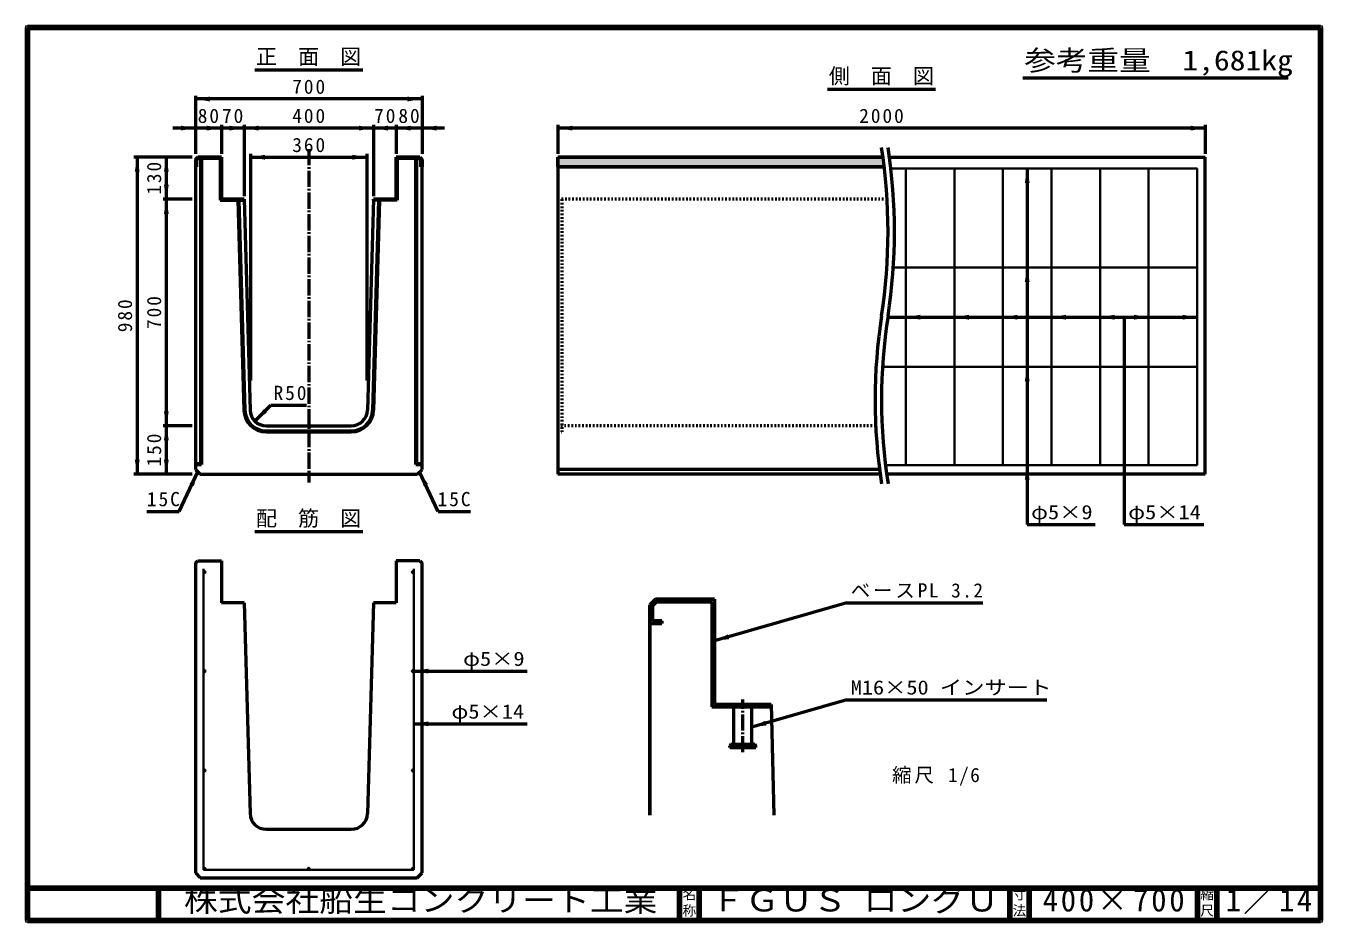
# Model space of a CAD drawing. Units: millimetres, scale not verified, with parts at other scales. Extents: x 100 to 4105, y 100 to 2870.
import ezdxf
from ezdxf.enums import TextEntityAlignment as Align

# ---------------------------------------------------------------- set-up
doc = ezdxf.new("R2010")
doc.units = ezdxf.units.MM
doc.header["$LTSCALE"] = 5
doc.linetypes.add('USER1', pattern=[13.4, 10, -1.2, 1, -1.2])
doc.linetypes.add('USER2', pattern=[2.2, 1, -1.2])
doc.layers.add('V-nasSTD', color=7, linetype='Continuous', lineweight=50)
doc.styles.add('ＭＳ ゴシック', font='')
doc.styles.get('ＭＳ ゴシック').set_extended_font_data('MS Gothic')

msp = doc.modelspace()

# ---------------------------------------------------------------- hatches: boundary and pattern name
at = {"layer": 'V-nasSTD'}
for points in [[(668.846, 2651.605), (623.846, 2644.105), (668.846, 2636.605)], [(1278.846, 2636.605), (1323.846, 2644.105), (1278.846, 2651.605)], [(578.846, 2546.605), (623.846, 2554.105), (578.846, 2561.605)], [(658.846, 2546.605), (703.846, 2554.105), (658.846, 2561.605)], [(728.846, 2546.605), (773.846, 2554.105), (728.846, 2561.605)], [(818.846, 2561.605), (773.846, 2554.105), (818.846, 2546.605)], [(1128.846, 2546.605), (1173.846, 2554.105), (1128.846, 2561.605)], [(1218.846, 2561.605), (1173.846, 2554.105), (1218.846, 2546.605)], [(1288.846, 2561.605), (1243.846, 2554.105), (1288.846, 2546.605)], [(1368.846, 2561.605), (1323.846, 2554.105), (1368.846, 2546.605)], [(1788.846, 2561.605), (1743.846, 2554.105), (1788.846, 2546.605)], [(3698.846, 2546.605), (3743.846, 2554.105), (3698.846, 2561.605)], [(436.346, 2419.105), (443.846, 2464.105), (451.346, 2419.105)], [(526.346, 2419.105), (533.846, 2464.105), (541.346, 2419.105)], [(700.646, 2330.905), (773.937, 2330.905), (773.846, 2334.105), (703.846, 2334.105), (703.846, 2464.105), (630.846, 2464.105), (623.846, 2457.105), (623.846, 2434.105), (627.046, 2434.105), (627.046, 2455.779), (632.171, 2460.905), (700.646, 2460.905)], [(838.845, 2471.605), (793.845, 2464.105), (838.845, 2456.605)], [(1108.845, 2456.605), (1153.845, 2464.105), (1108.845, 2471.605)], [(1323.846, 2457.105), (1323.846, 2434.105), (1320.646, 2434.105), (1320.646, 2455.779), (1315.52, 2460.905), (1247.046, 2460.905), (1247.046, 2330.905), (1173.754, 2330.905), (1173.846, 2334.105), (1243.846, 2334.105), (1243.846, 2464.105), (1316.846, 2464.105)], [(1743.846, 2464.105), (1743.846, 2434.105), (2752.04, 2434.105, 0.00445), (2748.215, 2464.105)], [(3186.346, 2384.105), (3193.846, 2429.105), (3201.346, 2384.105)], [(541.346, 2379.105), (533.846, 2334.105), (526.346, 2379.105)], [(526.346, 2289.105), (533.846, 2334.105), (541.346, 2289.105)], [(3186.346, 2078.105), (3193.846, 2123.105), (3201.346, 2078.105)], [(2863.846, 1962.105), (2818.846, 1969.605), (2863.846, 1977.105)], [(3013.846, 1962.105), (2968.846, 1969.605), (3013.846, 1977.105)], [(3163.846, 1962.105), (3118.846, 1969.605), (3163.846, 1977.105)], [(3313.846, 1962.105), (3268.846, 1969.605), (3313.846, 1977.105)], [(3463.846, 1962.105), (3418.846, 1969.605), (3463.846, 1977.105)], [(3523.846, 1977.105), (3568.846, 1969.605), (3523.846, 1962.105)], [(3673.846, 1977.105), (3718.846, 1969.605), (3673.846, 1962.105)], [(3186.346, 1771.105), (3193.846, 1816.105), (3201.346, 1771.105)], [(834.107, 1685.371), (807.591, 1648.248), (844.714, 1674.765)], [(541.346, 1679.105), (533.846, 1634.105), (526.346, 1679.105)], [(526.346, 1589.105), (533.846, 1634.105), (541.346, 1589.105)], [(451.346, 1529.105), (443.846, 1484.105), (436.346, 1529.105)], [(541.346, 1529.105), (533.846, 1484.105), (526.346, 1529.105)], [(631.346, 1491.605), (605.384, 1454.092), (618.954, 1447.699)], [(1316.346, 1491.605), (1342.308, 1454.092), (1328.738, 1447.699)], [(3186.346, 1467.105), (3193.846, 1512.105), (3201.346, 1467.105)], [(648.846, 1181.869, 1), (654.846, 1181.869, 1)], [(1298.846, 1181.869, 1), (1292.846, 1181.869, 1)], [(2027.728, 1023.034), (2065.228, 1023.034), (2065.228, 1031.034), (2035.728, 1031.034), (2035.728, 1077.221), (2048.542, 1090.034), (2219.728, 1090.034), (2219.728, 765.034), (2402.928, 765.034), (2402.728, 773.034), (2227.728, 773.034), (2227.728, 1098.034), (2045.228, 1098.034), (2027.728, 1080.534), (2027.728, 430.534)], [(2273.044, 974.621), (2227.728, 969.351), (2268.885, 989.033)], [(1343.846, 883.369), (1298.846, 875.869), (1343.846, 868.369)], [(648.846, 875.869, 1), (654.846, 875.869, 1)], [(1298.846, 875.869, 1), (1292.846, 875.869, 1)], [(2388.044, 707.804), (2342.728, 702.534), (2383.885, 722.216)], [(1343.846, 720.295), (1298.846, 712.795), (1343.846, 705.295)], [(648.846, 568.869, 1), (654.846, 568.869, 1)], [(1298.846, 568.869, 1), (1292.846, 568.869, 1)], [(651.846, 261.869, 0.66818), (653.967, 266.99, 0.66818), (648.846, 264.869, 0.41421)], [(973.846, 261.869, 1), (973.846, 267.869, 1)], [(1295.846, 261.869, 0.41421), (1298.846, 264.869, 0.66818), (1293.724, 266.99, 0.66818)]]:
    msp.add_hatch(color=256, dxfattribs=at).paths.add_polyline_path(points)

# ---------------------------------------------------------------- linework, layer by layer
at = {"layer": 'V-nasSTD', "lineweight": 100}
for p, q in [((105, 2865), (105, 105)), ((4100, 2865), (105, 2865)), ((4100, 105), (4100, 2865)), ((105, 205), (4100, 205)), ((510, 205), (510, 105)), ((2120, 205), (2120, 105)), ((2180, 205), (2180, 105)), ((3140, 205), (3140, 105)), ((3200, 205), (3200, 105)), ((3720, 205), (3720, 105)), ((3780, 205), (3780, 105)), ((105, 105), (4100, 105))]:
    msp.add_line(p, q, dxfattribs=at)
at = {"layer": 'V-nasSTD'}
for p, q in [((806.846, 2734.105), (1140.846, 2734.105)), ((3180.536, 2709.753), (4000.536, 2709.753)), ((623.846, 2654.105), (623.846, 2474.105)), ((1323.846, 2644.105), (623.846, 2644.105)), ((1323.846, 2654.105), (1323.846, 2474.105)), ((2576.846, 2674.105), (2910.846, 2674.105)), ((703.846, 2564.105), (703.846, 2474.105)), ((773.846, 2564.105), (773.846, 2344.105)), ((1173.846, 2564.105), (1173.846, 2344.105)), ((1243.846, 2564.105), (1243.846, 2474.105)), ((1743.846, 2564.105), (1743.846, 2474.105)), ((3743.846, 2564.105), (3743.846, 2474.105)), ((623.846, 2554.105), (553.846, 2554.105)), ((703.846, 2554.105), (623.846, 2554.105)), ((773.846, 2554.105), (703.846, 2554.105)), ((1173.846, 2554.105), (773.846, 2554.105)), ((1243.846, 2554.105), (1173.846, 2554.105)), ((1323.846, 2554.105), (1243.846, 2554.105)), ((1393.846, 2554.105), (1323.846, 2554.105)), ((3743.846, 2554.105), (1743.846, 2554.105)), ((613.846, 2464.105), (433.846, 2464.105)), ((443.846, 2464.105), (443.846, 1484.105)), ((533.846, 2464.105), (533.846, 2334.105)), ((623.846, 2457.105), (630.846, 2464.105)), ((630.846, 2464.105), (623.846, 2457.105)), ((623.846, 2457.105), (623.846, 1499.105)), ((623.846, 2457.105), (623.846, 2434.105)), ((632.171, 2460.905), (627.046, 2455.779)), ((627.046, 2455.779), (632.171, 2460.905)), ((627.046, 2455.779), (627.046, 2434.105)), ((627.046, 2434.105), (627.046, 2455.779)), ((630.846, 2464.105), (703.846, 2464.105)), ((703.846, 2464.105), (630.846, 2464.105)), ((700.646, 2460.905), (632.171, 2460.905)), ((632.171, 2460.905), (700.646, 2460.905)), ((639.846, 2460.905), (639.846, 1517.105)), ((642.846, 2460.905), (642.846, 1514.105)), ((700.646, 2460.905), (700.646, 2330.905)), ((700.646, 2460.905), (700.646, 2330.905)), ((703.846, 2464.105), (703.846, 2334.105)), ((703.846, 2334.105), (703.846, 2464.105)), ((793.845, 2474.105), (793.845, 1774.105)), ((793.845, 2464.105), (1153.845, 2464.105)), ((1153.845, 2474.105), (1153.845, 1774.105)), ((1316.846, 2464.105), (1243.846, 2464.105)), ((1243.846, 2464.105), (1243.846, 2334.105)), ((1243.846, 2334.105), (1243.846, 2464.105)), ((1243.846, 2464.105), (1316.846, 2464.105)), ((1247.046, 2460.905), (1247.046, 2330.905)), ((1247.046, 2460.905), (1315.52, 2460.905)), ((1315.52, 2460.905), (1247.046, 2460.905)), ((1247.046, 2460.905), (1247.046, 2330.905)), ((1304.846, 1514.105), (1304.846, 2460.905)), ((1307.846, 1517.105), (1307.846, 2460.905)), ((1315.52, 2460.905), (1320.646, 2455.779)), ((1320.646, 2455.779), (1315.52, 2460.905)), ((1316.846, 2464.105), (1323.846, 2457.105)), ((1316.846, 2464.105), (1323.846, 2457.105)), ((1320.646, 2455.779), (1320.646, 2434.105)), ((1320.646, 2434.105), (1320.646, 2455.779)), ((1323.846, 1499.105), (1323.846, 2457.105)), ((1323.846, 2457.105), (1323.846, 2434.105)), ((2748.215, 2464.105), (1743.846, 2464.105)), ((1743.846, 2434.105), (1743.846, 2464.105)), ((1743.846, 2464.105), (2748.215, 2464.105)), ((1743.846, 2464.105), (1743.846, 2434.105)), ((2748.215, 2464.105), (1743.846, 2464.105)), ((2768.215, 2464.105), (3743.846, 2464.105)), ((3743.846, 1484.105), (3743.846, 2464.105)), ((627.046, 2434.105), (623.846, 2434.105)), ((623.846, 2434.105), (627.046, 2434.105)), ((1320.646, 2434.105), (1323.846, 2434.105)), ((1323.846, 2434.105), (1320.646, 2434.105)), ((1743.846, 2434.105), (1743.846, 1484.105)), ((2752.04, 2434.105), (1743.846, 2434.105)), ((2752.04, 2434.105), (1743.846, 2434.105)), ((1743.846, 2434.105), (2752.04, 2434.105)), ((3193.846, 2429.105), (3193.846, 1329.105)), ((613.846, 2334.105), (523.846, 2334.105)), ((533.846, 2334.105), (533.846, 1634.105)), ((700.646, 2330.905), (773.937, 2330.905)), ((700.646, 2330.905), (773.937, 2330.905)), ((773.846, 2334.105), (703.846, 2334.105)), ((773.846, 2334.105), (703.846, 2334.105)), ((754.929, 2330.905), (773.466, 1682.134)), ((757.931, 2330.905), (776.464, 1682.22)), ((773.846, 2334.105), (792.458, 1682.677)), ((773.937, 2330.905), (773.846, 2334.105)), ((1173.846, 2334.105), (1155.234, 1682.677)), ((1189.761, 2330.905), (1171.227, 1682.22)), ((1173.754, 2330.905), (1173.846, 2334.105)), ((1247.046, 2330.905), (1173.754, 2330.905)), ((1247.046, 2330.905), (1173.754, 2330.905)), ((1243.846, 2334.105), (1173.846, 2334.105)), ((1173.846, 2334.105), (1243.846, 2334.105)), ((1192.762, 2330.905), (1174.226, 1682.134)), ((2763.155, 1969.605), (3718.846, 1969.605)), ((3493.846, 1969.605), (3493.846, 1329.105)), ((807.591, 1648.248), (857.088, 1697.746)), ((857.088, 1697.746), (967.088, 1697.746)), ((613.846, 1634.105), (523.846, 1634.105)), ((533.846, 1634.105), (533.846, 1484.105)), ((842.438, 1634.105), (1105.254, 1634.105)), ((842.438, 1618.105), (1105.254, 1618.105)), ((842.438, 1615.105), (1105.254, 1615.105)), ((613.846, 1484.105), (433.846, 1484.105)), ((573.777, 1369.397), (631.346, 1491.605)), ((623.846, 1517.105), (639.846, 1517.105)), ((623.846, 1514.105), (642.846, 1514.105)), ((623.846, 1499.105), (638.846, 1484.105)), ((638.846, 1484.105), (1308.846, 1484.105)), ((639.846, 1517.105), (642.846, 1514.105)), ((1307.846, 1517.105), (1304.846, 1514.105)), ((1304.846, 1514.105), (1323.846, 1514.105)), ((1307.846, 1517.105), (1323.846, 1517.105)), ((1308.846, 1484.105), (1323.846, 1499.105)), ((1373.914, 1369.397), (1316.346, 1491.605)), ((2737.496, 1499.105), (1743.846, 1499.105)), ((2739.476, 1484.105), (1743.846, 1484.105)), ((3743.846, 1484.105), (2759.476, 1484.105)), ((473.777, 1369.397), (573.777, 1369.397)), ((1373.914, 1369.397), (1473.914, 1369.397)), ((3193.846, 1329.105), (3403.846, 1329.105)), ((3493.846, 1329.105), (3739.846, 1329.105)), ((806.846, 1306.869), (1140.846, 1306.869)), ((623.846, 1209.869), (630.846, 1216.869)), ((623.846, 1209.869), (623.846, 251.869)), ((630.846, 1216.869), (703.846, 1216.869)), ((703.846, 1216.869), (703.846, 1086.869)), ((1316.846, 1216.869), (1243.846, 1216.869)), ((1243.846, 1216.869), (1243.846, 1086.869)), ((1316.846, 1216.869), (1323.846, 1209.869)), ((1323.846, 251.869), (1323.846, 1209.869)), ((773.846, 1086.869), (703.846, 1086.869)), ((773.846, 1086.869), (792.458, 435.441)), ((1173.846, 1086.869), (1155.234, 435.441)), ((1243.846, 1086.869), (1173.846, 1086.869)), ((2045.228, 1098.034), (2027.728, 1080.534)), ((2045.228, 1098.034), (2027.728, 1080.534)), ((2048.542, 1090.034), (2035.728, 1077.221)), ((2035.728, 1077.221), (2048.542, 1090.034)), ((2045.228, 1098.034), (2227.728, 1098.034)), ((2227.728, 1098.034), (2045.228, 1098.034)), ((2219.728, 1090.034), (2048.542, 1090.034)), ((2048.542, 1090.034), (2219.728, 1090.034)), ((2219.728, 1090.034), (2219.728, 765.034)), ((2219.728, 1090.034), (2219.728, 765.034)), ((2227.728, 1098.034), (2227.728, 773.034)), ((2227.728, 773.034), (2227.728, 1098.034)), ((2636.482, 1087.298), (2227.728, 969.351)), ((2636.482, 1087.298), (3056.482, 1087.298)), ((2027.728, 430.534), (2027.728, 1080.534)), ((2027.728, 1080.534), (2027.728, 430.534)), ((2035.728, 1077.221), (2035.728, 1031.034)), ((2035.728, 1031.034), (2035.728, 1077.221)), ((2065.228, 1023.034), (2027.728, 1023.034)), ((2027.728, 1023.034), (2065.228, 1023.034)), ((2027.728, 430.534), (2027.728, 1023.034)), ((2065.228, 1031.034), (2035.728, 1031.034)), ((2065.228, 1031.034), (2035.728, 1031.034)), ((2065.228, 1031.034), (2065.228, 1023.034)), ((2065.228, 1023.034), (2065.228, 1031.034)), ((1298.846, 875.869), (1648.846, 875.869)), ((2402.928, 765.034), (2219.728, 765.034)), ((2219.728, 765.034), (2402.928, 765.034)), ((2227.728, 773.034), (2402.728, 773.034)), ((2402.728, 773.034), (2227.728, 773.034)), ((2287.728, 655.034), (2287.728, 765.034)), ((2636.482, 787.298), (2342.728, 702.534)), ((2342.728, 655.034), (2342.728, 765.034)), ((2402.728, 773.034), (2411.291, 430.534)), ((2402.928, 765.034), (2402.728, 773.034)), ((2636.482, 787.298), (3254.482, 787.298)), ((1298.846, 712.795), (1648.846, 712.795)), ((2277.728, 650.034), (2275.228, 644.911)), ((2275.228, 640.034), (2275.228, 645.034)), ((2277.728, 650.034), (2352.728, 650.034)), ((2352.728, 650.034), (2355.228, 645.034)), ((2355.228, 640.034), (2355.228, 645.034)), ((2275.228, 640.034), (2355.228, 640.034)), ((842.438, 386.869), (1105.254, 386.869)), ((623.846, 251.869), (638.846, 236.869)), ((1308.846, 236.869), (1323.846, 251.869)), ((638.846, 236.869), (1308.846, 236.869))]:
    msp.add_line(p, q, dxfattribs=at)
at = {"layer": 'V-nasSTD', "linetype": 'USER1'}
for p, q in [((973.846, 2489.105), (973.846, 1459.105)), ((2315.228, 625.034), (2315.228, 788.034))]:
    msp.add_line(p, q, dxfattribs=at)
at = {"layer": 'V-nasSTD', "lineweight": 35}
for p, q in [((2772.625, 2429.105), (3718.846, 2429.105)), ((2818.846, 2429.105), (2818.846, 1512.105)), ((2968.846, 2429.105), (2968.846, 1512.105)), ((3118.846, 2429.105), (3118.846, 1512.105)), ((3268.846, 2429.105), (3268.846, 1512.105)), ((3418.846, 2429.105), (3418.846, 1512.105)), ((3568.846, 2429.105), (3568.846, 1512.105)), ((3718.846, 2429.105), (3718.846, 1512.105)), ((3718.846, 2123.105), (2780.218, 2123.105)), ((2746.908, 1816.105), (3718.846, 1816.105)), ((2755.89, 1512.105), (3718.846, 1512.105)), ((648.846, 1191.869), (648.846, 261.869)), ((1298.846, 1191.869), (1298.846, 261.869)), ((648.846, 261.869), (1298.846, 261.869))]:
    msp.add_line(p, q, dxfattribs=at)
at = {"layer": 'V-nasSTD', "linetype": 'USER2'}
for p, q in [((2760.902, 2334.105), (1743.846, 2334.105)), ((1756.346, 2334.105), (1756.346, 1615.105)), ((2725.729, 1634.105), (1743.846, 1634.105)), ((1743.846, 1615.105), (1756.346, 1615.105))]:
    msp.add_line(p, q, dxfattribs=at)
at = {"layer": 'V-nasSTD', "lineweight": 13}
msp.add_lwpolyline([(100, 100), (100, 2870), (4105, 2870), (4105, 100)], close=True, dxfattribs=at)
at = {"layer": 'V-nasSTD', "lineweight": 35}
for centre in [(651.846, 1181.869), (1295.846, 1181.869), (651.846, 875.869), (1295.846, 875.869), (651.846, 568.869), (1295.846, 568.869), (651.846, 264.869), (973.846, 264.869), (1295.846, 264.869)]:
    msp.add_circle(centre, 3, dxfattribs=at)
at = {"layer": 'V-nasSTD'}
for centre, radius, start, end in [((1063.846, 2234.105), 1700, 351.20259, 8.79741), ((1083.846, 2234.105), 1700, 351.20259, 8.79741), ((4423.846, 1714.105), 1700, 171.20259, 188.79741), ((4443.846, 1714.105), 1700, 171.20259, 188.79741), ((842.438, 1684.105), 69, 181.63658, 270), ((842.438, 1684.105), 66, 181.63658, 270), ((842.438, 1684.105), 50, 181.63658, 270), ((1105.254, 1684.105), 50, 270, 358.36342), ((1105.254, 1684.105), 66, 270, 358.36342), ((1105.254, 1684.105), 69, 270, 358.36342), ((2275.228, 628.784), 21.25, 61.92751, 83.4286), ((2282.728, 655.034), 5, 270, 0), ((2283.666, 643.784), 4.062, 292.61986, 67.38014), ((2306.791, 643.784), 4.062, 112.61986, 247.38014), ((2315.228, 628.784), 21.25, 61.92751, 118.07249), ((2323.666, 643.784), 4.062, 292.61986, 67.38014), ((2347.728, 655.034), 5, 180, 270), ((2346.791, 643.784), 4.062, 112.61986, 247.38014), ((2355.228, 628.784), 21.25, 96.56708, 118.07249), ((842.438, 436.869), 50, 181.63658, 270), ((1105.254, 436.869), 50, 270, 358.36342)]:
    msp.add_arc(centre, radius, start, end, dxfattribs=at)

# ---------------------------------------------------------------- texts
at = {"layer": 'V-nasSTD', "style": 'ＭＳ ゴシック'}
for s, height, width, p in [('参考重量\u30001,681kg', 62.32, 1.15, (3184.536, 2794.753)), ('φ5×9', 43.99, 1.15, (3205.846, 1389.105)), ('φ5×14', 43.99, 1.15, (3505.846, 1389.105)), ('φ5×9', 43.99, 1.15, (1450.846, 935.869)), ('M16×50 インサート', 43.99, 1.15, (2648.482, 847.298)), ('φ5×14', 43.99, 1.15, (1414.846, 772.795)), ('株式会社船生コンクリート工業', 69.65, 1.1, (588.279, 202.55)), ('ＦＧＵＳ ロングＵ', 69.65, 1.1, (2218.25, 202.47))]:
    msp.add_text(s, height=height, dxfattribs=dict(at, width=width)).set_placement(p, align=Align.TOP_LEFT)
for s, height, p in [('正\u3000面\u3000図', 47.65, (810.842, 2799.105)), ('側\u3000面\u3000図', 47.65, (2580.842, 2739.105)), ('配\u3000筋\u3000図', 47.65, (810.842, 1371.869)), ('名', 30.79, (2128.982, 200.999)), ('寸', 30.79, (3148.982, 200.999)), ('縮', 30.79, (3728.982, 200.999)), ('称', 30.79, (2128.976, 151.01)), ('法', 30.79, (3148.976, 151.01)), ('尺', 30.79, (3728.976, 151.01))]:
    msp.add_text(s, height=height, dxfattribs=at).set_placement(p, align=Align.TOP_LEFT)
at = {"layer": 'V-nasSTD', "attachment_point": 1, "style": 'ＭＳ ゴシック'}
for s, insert, char_height in [('\\T1.2;700', (922.859, 2704.105), 43.99), ('\\T1.2;80', (630.846, 2614.105), 43.99), ('\\T1.2;70', (705.846, 2614.105), 43.99), ('\\T1.2;400', (922.859, 2614.105), 43.99), ('\\T1.2;70', (1175.846, 2614.105), 43.99), ('\\T1.2;80', (1250.846, 2614.105), 43.99), ('\\T1.2;2000', (2674.74, 2614.105), 43.99), ('\\T1.2;360', (922.859, 2524.105), 43.99), ('\\T1.2;R50', (865.088, 1757.746), 43.99), ('\\T1.2;15C', (473.777, 1429.397), 43.99), ('\\T1.2;15C', (1371.914, 1429.397), 43.99), ('\\T1.15;ベースPL\\~3.2', (2648.482, 1147.298), 43.99), ('\\T1.15;縮尺\\~1/6', (2776.444, 576.599), 43.99), ('\\T1.18;400×700', (3241.581, 202.508), 69.65), ('\\T1.16;1／14', (3807.033, 202.582), 69.65)]:
    msp.add_mtext(s, dxfattribs=dict(at, insert=insert, char_height=char_height))
at = {"layer": 'V-nasSTD', "char_height": 43.99, "attachment_point": 1, "rotation": 90, "style": 'ＭＳ ゴシック'}
for s, insert in [('\\T1.2;130', (473.846, 2348.118)), ('\\T1.2;980', (383.846, 1923.118)), ('\\T1.2;700', (473.846, 1933.118)), ('\\T1.2;150', (473.846, 1508.118))]:
    msp.add_mtext(s, dxfattribs=dict(at, insert=insert))

doc.saveas('drawing.dxf')
